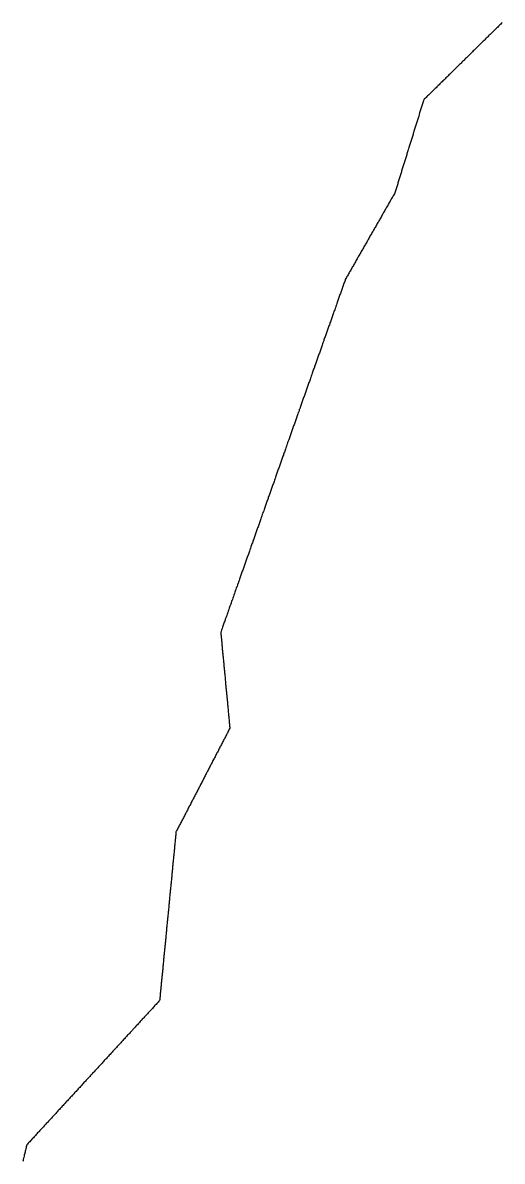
# Model space of a CAD drawing. Header units: inches. Extents: x 130170 to 284068, y 377793 to 804530.
# Drawn here: x 202664 to 207135, y 409608 to 420213 of the extents above; entities that cross this region are included whole.
import ezdxf

# ---------------------------------------------------------------- set-up
doc = ezdxf.new("R2010")
doc.units = ezdxf.units.IN
doc.header["$MEASUREMENT"] = 0
doc.layers.add('muni_il', color=7, linetype='Continuous')

msp = doc.modelspace()

# ---------------------------------------------------------------- linework, layer by layer
at = {"layer": 'muni_il'}
msp.add_lwpolyline([(207135, 420215), (207128, 420208), (207121, 420201), (207114, 420194), (207107, 420187), (207100, 420180), (207093, 420173), (207085, 420166), (207078, 420159), (207071, 420152), (207064, 420145), (207057, 420138), (207050, 420131), (207043, 420124), (207036, 420117), (207029, 420111), (207022, 420104), (207014, 420097), (207007, 420090), (207000, 420083), (206993, 420076), (206986, 420069), (206979, 420062), (206972, 420055), (206965, 420048), (206958, 420041), (206951, 420034), (206943, 420027), (206936, 420020), (206929, 420013), (206922, 420006), (206915, 419999), (206908, 419992), (206901, 419985), (206894, 419978), (206887, 419971), (206880, 419964), (206872, 419957), (206865, 419950), (206858, 419943), (206851, 419936), (206844, 419929), (206837, 419922), (206830, 419915), (206823, 419908), (206816, 419901), (206809, 419894), (206801, 419887), (206794, 419880), (206787, 419873), (206780, 419866), (206773, 419859), (206766, 419852), (206759, 419845), (206752, 419838), (206745, 419831), (206738, 419825), (206731, 419818), (206723, 419811), (206716, 419804), (206709, 419797), (206702, 419790), (206695, 419783), (206688, 419776), (206681, 419769), (206674, 419762), (206667, 419755), (206660, 419748), (206652, 419741), (206645, 419734), (206638, 419727), (206631, 419720), (206624, 419713), (206617, 419706), (206610, 419699), (206603, 419692), (206596, 419685), (206589, 419678), (206581, 419671), (206574, 419664), (206567, 419657), (206560, 419650), (206553, 419643), (206546, 419636), (206539, 419629), (206532, 419622), (206525, 419615), (206518, 419608), (206510, 419601), (206503, 419594), (206496, 419587), (206489, 419580), (206482, 419573), (206475, 419566), (206468, 419559), (206461, 419552), (206454, 419545), (206447, 419538), (206439, 419532), (206432, 419525), (206425, 419518), (206418, 419511), (206411, 419504), (206404, 419497), (206401, 419487), (206398, 419478), (206395, 419468), (206392, 419459), (206389, 419449), (206386, 419440), (206383, 419430), (206380, 419421), (206377, 419411), (206374, 419402), (206371, 419392), (206368, 419383), (206365, 419373), (206362, 419363), (206360, 419354), (206357, 419344), (206354, 419335), (206351, 419325), (206348, 419316), (206345, 419306), (206342, 419297), (206339, 419287), (206336, 419278), (206333, 419268), (206330, 419259), (206327, 419249), (206324, 419240), (206321, 419230), (206318, 419221), (206315, 419211), (206312, 419202), (206309, 419192), (206306, 419183), (206303, 419173), (206300, 419164), (206297, 419154), (206294, 419145), (206291, 419135), (206288, 419126), (206286, 419116), (206283, 419107), (206280, 419097), (206277, 419088), (206274, 419078), (206271, 419069), (206268, 419059), (206265, 419050), (206262, 419040), (206259, 419031), (206256, 419021), (206253, 419012), (206250, 419002), (206247, 418993), (206244, 418983), (206241, 418974), (206238, 418964), (206235, 418955), (206232, 418946), (206230, 418936), (206227, 418927), (206224, 418918), (206221, 418908), (206218, 418899), (206215, 418890), (206212, 418880), (206209, 418871), (206206, 418862), (206203, 418852), (206200, 418843), (206197, 418833), (206195, 418824), (206192, 418815), (206189, 418805), (206186, 418796), (206183, 418787), (206180, 418777), (206177, 418768), (206174, 418759), (206171, 418749), (206168, 418740), (206165, 418731), (206163, 418721), (206160, 418712), (206157, 418703), (206154, 418693), (206151, 418684), (206148, 418675), (206145, 418665), (206142, 418656), (206139, 418647), (206136, 418637), (206133, 418628), (206129, 418619), (206124, 418611), (206119, 418602), (206114, 418593), (206109, 418585), (206104, 418576), (206099, 418567), (206094, 418559), (206089, 418550), (206084, 418541), (206079, 418533), (206074, 418524), (206069, 418515), (206064, 418507), (206059, 418498), (206054, 418489), (206049, 418481), (206044, 418472), (206039, 418463), (206034, 418455), (206029, 418446), (206024, 418437), (206019, 418429), (206014, 418420), (206010, 418411), (206005, 418403), (206000, 418394), (205995, 418385), (205990, 418377), (205985, 418368), (205980, 418359), (205975, 418351), (205970, 418342), (205965, 418333), (205960, 418325), (205955, 418316), (205950, 418307), (205945, 418299), (205940, 418290), (205935, 418281), (205930, 418273), (205925, 418264), (205920, 418256), (205915, 418247), (205910, 418238), (205905, 418230), (205900, 418221), (205895, 418212), (205891, 418204), (205886, 418195), (205881, 418186), (205876, 418178), (205871, 418169), (205866, 418160), (205861, 418152), (205856, 418143), (205851, 418134), (205846, 418126), (205841, 418117), (205836, 418108), (205831, 418100), (205826, 418091), (205821, 418082), (205816, 418074), (205811, 418065), (205806, 418056), (205801, 418048), (205796, 418039), (205791, 418030), (205786, 418022), (205781, 418013), (205776, 418004), (205771, 417996), (205767, 417987), (205762, 417978), (205757, 417970), (205752, 417961), (205747, 417952), (205742, 417944), (205737, 417935), (205732, 417926), (205727, 417918), (205722, 417909), (205717, 417900), (205712, 417892), (205707, 417883), (205702, 417875), (205697, 417866), (205692, 417857), (205687, 417849), (205682, 417840), (205677, 417831), (205672, 417823), (205669, 417813), (205666, 417804), (205662, 417794), (205659, 417785), (205656, 417776), (205652, 417766), (205649, 417757), (205646, 417747), (205642, 417738), (205639, 417728), (205636, 417719), (205632, 417710), (205629, 417700), (205626, 417691), (205622, 417681), (205619, 417672), (205616, 417663), (205612, 417653), (205609, 417644), (205606, 417634), (205603, 417625), (205599, 417616), (205596, 417606), (205593, 417597), (205589, 417587), (205586, 417578), (205583, 417569), (205579, 417559), (205576, 417550), (205573, 417540), (205569, 417531), (205566, 417522), (205563, 417512), (205559, 417503), (205556, 417493), (205553, 417484), (205549, 417474), (205546, 417465), (205543, 417456), (205539, 417446), (205536, 417437), (205533, 417427), (205529, 417418), (205526, 417409), (205523, 417399), (205519, 417390), (205516, 417380), (205513, 417371), (205509, 417362), (205506, 417352), (205503, 417343), (205499, 417333), (205496, 417324), (205493, 417315), (205489, 417305), (205486, 417296), (205483, 417286), (205479, 417277), (205476, 417268), (205473, 417258), (205470, 417249), (205466, 417239), (205463, 417230), (205460, 417221), (205456, 417211), (205453, 417202), (205450, 417192), (205446, 417183), (205443, 417173), (205440, 417164), (205436, 417155), (205433, 417145), (205430, 417136), (205426, 417126), (205423, 417117), (205420, 417108), (205416, 417098), (205413, 417089), (205410, 417079), (205406, 417070), (205403, 417061), (205400, 417051), (205396, 417042), (205393, 417032), (205390, 417023), (205386, 417014), (205383, 417004), (205380, 416995), (205376, 416985), (205373, 416976), (205370, 416967), (205366, 416957), (205363, 416948), (205360, 416938), (205356, 416929), (205353, 416920), (205350, 416910), (205346, 416901), (205343, 416891), (205340, 416882), (205337, 416872), (205333, 416863), (205330, 416854), (205327, 416844), (205323, 416835), (205320, 416825), (205317, 416816), (205313, 416807), (205310, 416797), (205307, 416788), (205303, 416778), (205300, 416769), (205297, 416760), (205293, 416750), (205290, 416741), (205287, 416731), (205283, 416722), (205280, 416713), (205277, 416703), (205273, 416694), (205270, 416684), (205267, 416675), (205263, 416666), (205260, 416656), (205257, 416647), (205253, 416637), (205250, 416628), (205247, 416618), (205243, 416609), (205240, 416600), (205237, 416590), (205233, 416581), (205230, 416571), (205227, 416562), (205223, 416553), (205220, 416543), (205217, 416534), (205213, 416524), (205210, 416515), (205207, 416506), (205204, 416496), (205200, 416487), (205197, 416477), (205194, 416468), (205190, 416459), (205187, 416449), (205184, 416440), (205180, 416430), (205177, 416421), (205174, 416412), (205170, 416402), (205167, 416393), (205164, 416383), (205160, 416374), (205157, 416365), (205154, 416355), (205150, 416346), (205147, 416336), (205144, 416327), (205140, 416317), (205137, 416308), (205134, 416299), (205130, 416289), (205127, 416280), (205124, 416270), (205120, 416261), (205117, 416252), (205114, 416242), (205110, 416233), (205107, 416223), (205104, 416214), (205100, 416205), (205097, 416195), (205094, 416186), (205090, 416176), (205087, 416167), (205084, 416158), (205080, 416148), (205077, 416139), (205074, 416129), (205071, 416120), (205067, 416111), (205064, 416101), (205061, 416092), (205057, 416082), (205054, 416073), (205051, 416063), (205047, 416054), (205044, 416045), (205041, 416035), (205037, 416026), (205034, 416016), (205031, 416007), (205027, 415998), (205024, 415988), (205021, 415979), (205017, 415969), (205014, 415960), (205011, 415951), (205007, 415941), (205004, 415932), (205001, 415922), (204997, 415913), (204994, 415904), (204991, 415894), (204987, 415885), (204984, 415875), (204981, 415866), (204977, 415857), (204974, 415847), (204971, 415838), (204967, 415828), (204964, 415819), (204961, 415810), (204957, 415800), (204954, 415791), (204951, 415781), (204948, 415772), (204944, 415762), (204941, 415753), (204938, 415744), (204934, 415734), (204931, 415725), (204928, 415715), (204924, 415706), (204921, 415697), (204918, 415687), (204914, 415678), (204911, 415668), (204908, 415659), (204904, 415650), (204901, 415640), (204898, 415631), (204894, 415621), (204891, 415612), (204888, 415603), (204884, 415593), (204881, 415584), (204878, 415574), (204874, 415565), (204871, 415556), (204868, 415546), (204864, 415537), (204861, 415527), (204858, 415518), (204854, 415508), (204851, 415499), (204848, 415490), (204844, 415480), (204841, 415471), (204838, 415461), (204834, 415452), (204831, 415443), (204828, 415433), (204824, 415424), (204821, 415414), (204818, 415405), (204815, 415396), (204811, 415386), (204808, 415377), (204805, 415367), (204801, 415358), (204798, 415349), (204795, 415339), (204791, 415330), (204788, 415320), (204785, 415311), (204781, 415302), (204778, 415292), (204775, 415283), (204771, 415273), (204768, 415264), (204765, 415255), (204761, 415245), (204758, 415236), (204755, 415226), (204751, 415217), (204748, 415207), (204745, 415198), (204741, 415189), (204738, 415179), (204735, 415170), (204731, 415160), (204728, 415151), (204725, 415142), (204721, 415132), (204718, 415123), (204715, 415113), (204711, 415104), (204708, 415095), (204705, 415085), (204701, 415076), (204698, 415066), (204695, 415057), (204691, 415048), (204688, 415038), (204685, 415029), (204682, 415019), (204678, 415010), (204675, 415001), (204672, 414991), (204668, 414982), (204665, 414973), (204662, 414963), (204658, 414954), (204655, 414945), (204652, 414935), (204649, 414926), (204645, 414917), (204642, 414908), (204639, 414898), (204635, 414889), (204632, 414880), (204629, 414870), (204626, 414861), (204622, 414852), (204619, 414842), (204616, 414833), (204612, 414824), (204609, 414814), (204606, 414805), (204603, 414796), (204599, 414786), (204596, 414777), (204593, 414768), (204589, 414759), (204586, 414749), (204583, 414740), (204579, 414731), (204576, 414721), (204573, 414712), (204570, 414703), (204566, 414693), (204563, 414684), (204560, 414675), (204556, 414665), (204553, 414656), (204550, 414647), (204547, 414638), (204543, 414628), (204540, 414619), (204537, 414610), (204533, 414600), (204530, 414591), (204527, 414582), (204524, 414572), (204520, 414563), (204517, 414554), (204514, 414544), (204510, 414535), (204511, 414525), (204512, 414515), (204513, 414505), (204514, 414495), (204515, 414485), (204516, 414476), (204517, 414466), (204518, 414456), (204519, 414446), (204520, 414436), (204521, 414426), (204522, 414416), (204523, 414406), (204524, 414396), (204524, 414386), (204525, 414376), (204526, 414366), (204527, 414356), (204528, 414346), (204529, 414337), (204530, 414327), (204531, 414317), (204532, 414307), (204533, 414297), (204534, 414287), (204535, 414277), (204536, 414267), (204537, 414257), (204538, 414247), (204539, 414237), (204540, 414227), (204540, 414217), (204541, 414207), (204542, 414197), (204543, 414188), (204544, 414178), (204545, 414168), (204546, 414158), (204547, 414148), (204548, 414138), (204549, 414128), (204550, 414118), (204551, 414108), (204552, 414098), (204553, 414088), (204554, 414078), (204555, 414068), (204556, 414058), (204556, 414049), (204557, 414039), (204558, 414029), (204559, 414019), (204560, 414009), (204561, 413999), (204562, 413989), (204563, 413979), (204564, 413969), (204565, 413959), (204566, 413949), (204567, 413939), (204568, 413929), (204569, 413919), (204570, 413910), (204571, 413900), (204572, 413890), (204572, 413880), (204573, 413870), (204574, 413860), (204575, 413850), (204576, 413840), (204577, 413830), (204578, 413820), (204579, 413810), (204580, 413800), (204581, 413790), (204582, 413780), (204583, 413771), (204584, 413761), (204585, 413751), (204586, 413741), (204587, 413731), (204588, 413721), (204588, 413711), (204589, 413701), (204590, 413691), (204591, 413681), (204592, 413671), (204593, 413661), (204594, 413651), (204595, 413641), (204590, 413633), (204586, 413624), (204581, 413615), (204577, 413606), (204572, 413597), (204567, 413588), (204563, 413579), (204558, 413570), (204554, 413562), (204549, 413553), (204544, 413544), (204540, 413535), (204535, 413526), (204531, 413517), (204526, 413508), (204521, 413500), (204517, 413491), (204512, 413482), (204508, 413473), (204503, 413464), (204498, 413455), (204494, 413446), (204489, 413437), (204485, 413429), (204480, 413420), (204475, 413411), (204471, 413402), (204466, 413393), (204462, 413384), (204457, 413375), (204452, 413366), (204448, 413358), (204443, 413349), (204438, 413340), (204434, 413331), (204429, 413322), (204425, 413313), (204420, 413304), (204415, 413296), (204411, 413287), (204406, 413278), (204402, 413269), (204397, 413260), (204392, 413251), (204388, 413242), (204383, 413233), (204379, 413225), (204374, 413216), (204369, 413207), (204365, 413198), (204360, 413189), (204356, 413180), (204351, 413171), (204346, 413162), (204342, 413154), (204337, 413145), (204333, 413136), (204328, 413127), (204323, 413118), (204319, 413109), (204314, 413100), (204310, 413091), (204305, 413083), (204300, 413074), (204296, 413065), (204291, 413056), (204286, 413047), (204282, 413038), (204277, 413029), (204273, 413021), (204268, 413012), (204263, 413003), (204259, 412994), (204254, 412985), (204250, 412976), (204245, 412967), (204240, 412958), (204236, 412950), (204231, 412941), (204227, 412932), (204222, 412923), (204217, 412914), (204213, 412905), (204208, 412896), (204204, 412887), (204199, 412879), (204194, 412870), (204190, 412861), (204185, 412852), (204181, 412843), (204176, 412834), (204171, 412825), (204167, 412817), (204162, 412808), (204158, 412799), (204153, 412790), (204148, 412781), (204144, 412772), (204139, 412763), (204134, 412754), (204130, 412746), (204125, 412737), (204121, 412728), (204116, 412719), (204111, 412710), (204107, 412701), (204102, 412692), (204098, 412683), (204093, 412675), (204092, 412665), (204091, 412655), (204090, 412645), (204089, 412635), (204088, 412625), (204087, 412615), (204086, 412605), (204085, 412595), (204084, 412585), (204083, 412575), (204082, 412565), (204081, 412556), (204080, 412546), (204080, 412536), (204079, 412526), (204078, 412516), (204077, 412506), (204076, 412496), (204075, 412486), (204074, 412476), (204073, 412466), (204072, 412456), (204071, 412446), (204070, 412437), (204069, 412427), (204068, 412417), (204067, 412407), (204066, 412397), (204065, 412387), (204064, 412377), (204063, 412367), (204062, 412357), (204061, 412347), (204060, 412337), (204059, 412327), (204058, 412317), (204057, 412308), (204056, 412298), (204055, 412288), (204054, 412278), (204053, 412268), (204053, 412258), (204052, 412248), (204051, 412238), (204050, 412228), (204049, 412218), (204048, 412208), (204047, 412198), (204046, 412188), (204045, 412179), (204044, 412169), (204043, 412159), (204042, 412149), (204041, 412139), (204040, 412129), (204039, 412119), (204038, 412109), (204037, 412099), (204036, 412089), (204035, 412079), (204034, 412069), (204033, 412060), (204032, 412050), (204031, 412040), (204030, 412030), (204029, 412020), (204028, 412010), (204027, 412000), (204026, 411990), (204025, 411980), (204025, 411970), (204024, 411960), (204023, 411950), (204022, 411940), (204021, 411931), (204020, 411921), (204019, 411911), (204018, 411901), (204017, 411891), (204016, 411881), (204015, 411871), (204014, 411861), (204013, 411851), (204012, 411841), (204011, 411831), (204010, 411821), (204009, 411811), (204008, 411802), (204007, 411792), (204006, 411782), (204005, 411772), (204004, 411762), (204003, 411752), (204002, 411742), (204001, 411732), (204000, 411722), (203999, 411712), (203998, 411702), (203998, 411692), (203997, 411683), (203996, 411673), (203995, 411663), (203994, 411653), (203993, 411643), (203992, 411633), (203991, 411623), (203990, 411613), (203989, 411603), (203988, 411593), (203987, 411583), (203986, 411573), (203985, 411563), (203984, 411554), (203983, 411544), (203982, 411534), (203981, 411524), (203980, 411514), (203979, 411504), (203978, 411494), (203977, 411484), (203976, 411474), (203975, 411464), (203974, 411454), (203973, 411444), (203972, 411434), (203971, 411425), (203971, 411415), (203970, 411405), (203969, 411395), (203968, 411386), (203967, 411376), (203966, 411366), (203965, 411357), (203964, 411347), (203963, 411337), (203962, 411328), (203961, 411318), (203960, 411308), (203959, 411299), (203958, 411289), (203957, 411279), (203956, 411270), (203955, 411260), (203955, 411250), (203954, 411241), (203953, 411231), (203952, 411221), (203951, 411212), (203950, 411202), (203949, 411192), (203948, 411182), (203947, 411173), (203946, 411163), (203945, 411153), (203944, 411144), (203943, 411134), (203942, 411124), (203941, 411115), (203940, 411105), (203934, 411098), (203927, 411091), (203920, 411083), (203914, 411076), (203907, 411069), (203900, 411061), (203893, 411054), (203887, 411047), (203880, 411040), (203873, 411032), (203867, 411025), (203860, 411018), (203853, 411010), (203847, 411003), (203840, 410996), (203833, 410989), (203826, 410981), (203820, 410974), (203813, 410967), (203806, 410959), (203800, 410952), (203793, 410945), (203786, 410938), (203779, 410930), (203773, 410923), (203766, 410916), (203759, 410909), (203753, 410901), (203746, 410894), (203739, 410887), (203733, 410879), (203726, 410872), (203719, 410865), (203712, 410858), (203706, 410850), (203699, 410843), (203692, 410836), (203686, 410828), (203679, 410821), (203672, 410814), (203665, 410807), (203659, 410799), (203652, 410792), (203645, 410785), (203639, 410778), (203632, 410770), (203625, 410763), (203619, 410756), (203612, 410748), (203605, 410741), (203598, 410734), (203592, 410727), (203585, 410719), (203578, 410712), (203572, 410705), (203565, 410697), (203558, 410690), (203551, 410683), (203545, 410676), (203538, 410668), (203531, 410661), (203525, 410654), (203518, 410646), (203511, 410639), (203505, 410632), (203498, 410625), (203491, 410617), (203484, 410610), (203478, 410603), (203471, 410596), (203464, 410588), (203458, 410581), (203451, 410574), (203444, 410566), (203438, 410559), (203431, 410552), (203424, 410545), (203417, 410537), (203411, 410530), (203404, 410523), (203397, 410515), (203391, 410508), (203384, 410501), (203377, 410494), (203370, 410486), (203364, 410479), (203357, 410472), (203350, 410464), (203343, 410457), (203337, 410450), (203330, 410442), (203323, 410435), (203316, 410428), (203310, 410420), (203303, 410413), (203296, 410406), (203289, 410398), (203283, 410391), (203276, 410384), (203269, 410376), (203262, 410369), (203256, 410362), (203249, 410354), (203242, 410347), (203235, 410340), (203229, 410332), (203222, 410325), (203215, 410318), (203208, 410310), (203202, 410303), (203195, 410296), (203188, 410288), (203181, 410281), (203175, 410274), (203168, 410266), (203161, 410259), (203154, 410252), (203148, 410245), (203141, 410237), (203134, 410230), (203127, 410223), (203121, 410215), (203114, 410208), (203107, 410201), (203100, 410193), (203094, 410186), (203087, 410179), (203080, 410171), (203073, 410164), (203067, 410157), (203060, 410149), (203053, 410142), (203046, 410135), (203040, 410127), (203033, 410120), (203026, 410113), (203019, 410105), (203013, 410098), (203006, 410091), (202999, 410083), (202992, 410076), (202986, 410069), (202979, 410061), (202972, 410054), (202965, 410047), (202959, 410039), (202952, 410032), (202945, 410025), (202938, 410017), (202932, 410010), (202925, 410003), (202918, 409995), (202911, 409988), (202905, 409981), (202898, 409973), (202891, 409966), (202884, 409959), (202878, 409951), (202871, 409944), (202864, 409937), (202857, 409929), (202851, 409922), (202844, 409915), (202837, 409907), (202830, 409900), (202824, 409893), (202817, 409885), (202810, 409878), (202803, 409871), (202797, 409863), (202790, 409856), (202783, 409849), (202776, 409841), (202770, 409834), (202763, 409827), (202756, 409819), (202749, 409812), (202743, 409805), (202736, 409797), (202729, 409790), (202722, 409783), (202716, 409776), (202709, 409768), (202702, 409761), (202700, 409751), (202697, 409741), (202695, 409732), (202693, 409722), (202690, 409712), (202688, 409703), (202686, 409693), (202683, 409683), (202681, 409673), (202678, 409664), (202676, 409654), (202674, 409644), (202671, 409635), (202669, 409625), (202667, 409615), (202664, 409605)], dxfattribs=at)

doc.saveas('drawing.dxf')
